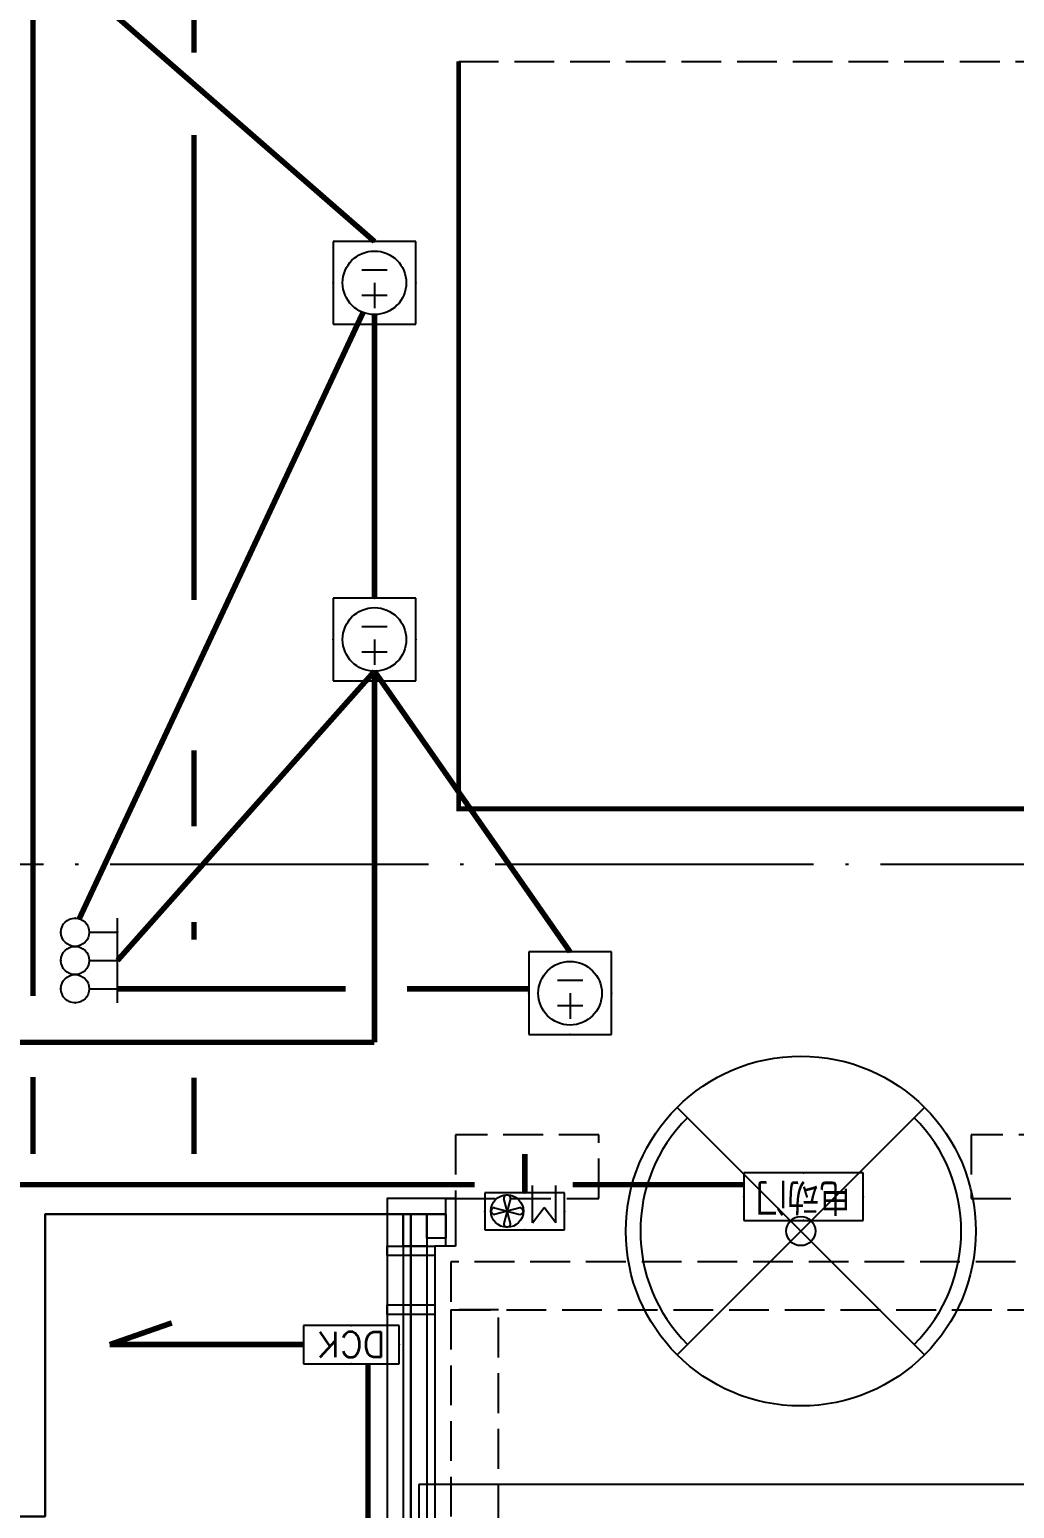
# Model space of a CAD drawing. Extents: x -292644 to 263613, y -713695 to 491457.
# Drawn here: x 128710 to 134900, y 12750 to 22050 of the extents above; entities that cross this region are included whole.
import ezdxf
from ezdxf.enums import TextEntityAlignment as Align
from ezdxf.xclip import XClip

# ---------------------------------------------------------------- set-up
doc = ezdxf.new("R2010")
doc.units = 0
doc.header["$LTSCALE"] = 1000
doc.header["$MEASUREMENT"] = 0
for name, pattern in [('104-10 轴网$0$DOTE', [2.4200000000000004, 2, -0.2, 0.02, -0.2]), ('8#楼幕墙$0$109-34 轴网$0$L1$0$$AUDIT_BAD_LTYPE1', [0]), ('X-104 8#10#平面_t3$0$109-34 轴网$0$L1$0$$AUDIT_BAD_LTYPE1', [0]), ('X-104 8#10#平面_t3$0$DASH', [0.35, 0.25, -0.1])]:
    doc.linetypes.add(name, pattern=pattern)
doc.layers.get('0').update_dxf_attribs({"linetype": 'CONTINUOUS'})
for name, color, linetype in [('104-10 轴网$0$A_AXIS-轴线', 36, '104-10 轴网$0$DOTE'), ('8#楼幕墙$0$A-C_玻璃幕墙', 140, 'CONTINUOUS'), ('8#楼幕墙$0$A-C_门', 150, 'CONTINUOUS'), ('EQUIP-动力', 3, 'CONTINUOUS'), ('EQUIP-照明', 3, 'CONTINUOUS'), ('WIRE-照明', 1, 'CONTINUOUS'), ('X-104 8#10#平面_t3$0$A-E_楼梯', 171, 'CONTINUOUS'), ('X-104 8#10#平面_t3$0$A-O_屋面', 201, 'CONTINUOUS'), ('X-104 8#10#平面_t3$0$A-O_散水', 134, 'CONTINUOUS'), ('X-104 8#10#平面_t3$0$A-SUR_看线', 231, 'CONTINUOUS'), ('X-104 8#10#平面_t3$0$A-TECH_结构', 21, 'CONTINUOUS')]:
    doc.layers.add(name, color=color, linetype=linetype)
doc.layers.add('8#楼幕墙$0$04-不打印_辅助线', color=165, linetype='CONTINUOUS', plot=False)
doc.layers.add('X-104 8#10#平面_t3$0$04-不打印_辅助线', color=165, linetype='CONTINUOUS', plot=False)
doc.layers.add('X-104 8#10#平面_t3$0$000套内', color=226, linetype='CONTINUOUS', lineweight=30, plot=False)
doc.styles.add('_TEL_DIM', font='SIMPLEX', dxfattribs={"width": 0.8, "height": 3.5, "bigfont": 'HZTXT'})
doc.styles.get("Standard").update_dxf_attribs({"font": 'gbenor.shx', "bigfont": 'gbcbig.shx'})

# ---------------------------------------------------------------- blocks, each defined once
blk = doc.blocks.new('104-10 轴网')
at = {"layer": '104-10 轴网$0$A_AXIS-轴线', "linetype": '104-10 轴网$0$DOTE'}
blk.add_line((168929.5977508623, 16799.99999999987), (113929.5977508621, 16799.99999999982), dxfattribs=at)
blk = doc.blocks.new('X-104 8#10#平面_t3$0$fdhggh')
at = {"layer": 'X-104 8#10#平面_t3$0$04-不打印_辅助线'}
blk.add_lwpolyline([(19449.99996581458, 12899.99956291614), (19449.99996581458, -2650.000437083887), (-2650.000034185417, -2650.000437083858), (-2650.000034185417, 27849.99956291614), (8450.000000000291, 27849.9995629162), (8450.000000000291, 30799.99956291626), (14149.99996581458, 30799.9995629162), (14149.99996581458, 35949.99956291614), (44349.99996581458, 35949.99956291614), (44349.99996581458, 14449.99956291614), (24500.00000000015, 14449.99956291614), (24500.00000000015, 12899.99956291614)], close=True, dxfattribs=at)
blk = doc.blocks.new('8#楼幕墙$0$xzm2200')
at = {"layer": '8#楼幕墙$0$A-C_门'}
for p, q in [((0, 0), (-777.8174528407399, 777.8174718429218)), ((-3.557623131200671e-06, 0), (777.8174587842077, 777.8174623418017)), ((-1.778797013685107e-06, 1.778826117515564e-06), (-777.8174623418308, -777.8174587842077)), ((-1.778797013685107e-06, 1.778826117515564e-06), (777.8174492831458, -777.8174682852696))]:
    blk.add_line(p, q, dxfattribs=at)
for radius in [1100.000001778816, 91.66666681490136]:
    blk.add_circle((-1.778797013685107e-06, 1.778826117515564e-06), radius, dxfattribs=at)
for start, end in [(45, 134.9999993007822), (225, 314.9999993007822)]:
    blk.add_arc((-1.778797013685107e-06, 1.778826117515564e-06), 1008.333334963915, start, end, dxfattribs=at)
blk = doc.blocks.new('*U3364')
blk.add_lwpolyline([(200.0000000000007, 0), (0, 0), (0, 150), (200.0000000000007, 150)], close=True)
blk = doc.blocks.new('*U3365')
blk.add_lwpolyline([(119.9999999998843, 0), (0, 0), (0, 150), (119.9999999998843, 150)], close=True)
blk = doc.blocks.new('8#楼幕墙')
at = {"layer": '8#楼幕墙$0$04-不打印_辅助线'}
blk.add_lwpolyline([(19400.00000000023, 12900), (19400.00000000023, -2600), (-2599.999999999767, -2599.999999999942), (-2599.999999999767, 27800), (8500.000000000233, 27800.00000000006), (8500.000000000233, 31000.00000000012), (14200.00000000023, 31000.00000000006), (14200.00000000023, 35900), (44300.00000000023, 35900), (44300.00000000023, 14500), (24130.00000000023, 14500), (24130.00000000023, 12900)], close=True, dxfattribs=at)
at = {"layer": '8#楼幕墙$0$A-C_玻璃幕墙'}
for points in [[(19630.00000000012, 14400), (19500.00000000023, 14400), (19500.00000000023, -2700), (-2699.999999999767, -2699.999999999942), (-2699.999999999767, 27900), (8400.000000000233, 27900), (8400.000000000233, 29500), (9529.999998102081, 29500)], [(19570.00000000012, 14450), (19450.00000000023, 14450), (19450.00000000023, -2650), (-2649.999999999767, -2649.999999999942), (-2649.999999999767, 27850), (8450.000000000233, 27850), (8450.000000000233, 29450), (9469.999998102081, 29450)], [(19570.00000000012, 14600), (19300.00000000023, 14600), (19300.00000000023, -2500), (-2499.999999999767, -2499.999999999942), (-2499.999999999767, 27700), (8600.000000000233, 27700), (8600.000000000233, 29300), (9469.999998102081, 29300)], [(19630.00000000012, 14700), (19200.00000000023, 14700), (19200.00000000023, -2400), (-2399.999999999767, -2399.999999999942), (-2399.999999999767, 27600), (8700.000000000233, 27600), (8700.000000000233, 29200), (9529.999998102081, 29200)]]:
    blk.add_lwpolyline(points, dxfattribs=at)
for points in [[(19630.00000000012, 14399.99986735714), (19570.00000000012, 14399.99986735714), (19570.00000000012, 14699.99986735679), (19630.00000000012, 14699.99986735679)], [(19500.00000000023, 14400), (19500.00000000023, 14340.00000000002), (19200.00000000023, 14340.0000000001), (19200.00000000016, 14399.99999999999)], [(19199.99999999686, 13970.00000031048), (19199.99999999686, 14030.00000031048), (19499.99999999744, 14030.00000031048), (19499.99999999744, 13970.00000031048)]]:
    blk.add_lwpolyline(points, close=True, dxfattribs=at)
at = {"linetype": '8#楼幕墙$0$109-34 轴网$0$L1$0$$AUDIT_BAD_LTYPE1', "rotation": 90}
blk.add_blockref('8#楼幕墙$0$xzm2200', (21800.1481536252, 14494.55846416629), dxfattribs=at)
at = {"layer": '8#楼幕墙$0$A-C_玻璃幕墙', "rotation": 270}
blk.add_blockref('*U3364', (19300.00000000023, 14600), dxfattribs=at)
at = {"layer": '8#楼幕墙$0$A-C_玻璃幕墙'}
blk.add_blockref('*U3365', (19450.00000000023, 14450), dxfattribs=at)
blk = doc.blocks.new('X-104 8#10#平面_t3$0$erte')
at = {"layer": 'X-104 8#10#平面_t3$0$A-O_屋面', "linetype": 'X-104 8#10#平面_t3$0$DASH'}
blk.add_lwpolyline([(0, 0), (900, 0), (900, 400), (-2.91038304567337e-11, 400), (0, 0)], close=True, dxfattribs=at)
blk = doc.blocks.new('X-104 8#10#平面_t3')
at = {"layer": 'X-104 8#10#平面_t3$0$000套内'}
blk.add_lwpolyline([(125726.9507218329, -2550.001630473969), (109206.9507218301, -2550.001630480692), (109206.95072183, 27749.9983695226), (120056.9507218314, 27749.99836952283), (120056.9507218314, 24849.99838346642), (120056.9507218296, 24849.99836163686), (120056.9507218296, 22049.9983616368), (121706.9507452612, 22049.9983616368), (121706.9507452612, 12699.99836202219), (128806.9507452469, 12699.99836202219), (128806.9507452467, 14600.49239982531), (131106.95099742, 14600.49239982531), (131106.9507249382, -2550.001630480692), (128556.9507218354, -2550.00163048043), (128556.9507218354, -100.0016165329434), (125756.9507218354, -100.0016165183042), (125756.9507218354, -2550.001630474057)], dxfattribs=at)
at = {"layer": 'X-104 8#10#平面_t3$0$A-E_楼梯', "linetype": 'X-104 8#10#平面_t3$0$109-34 轴网$0$L1$0$$AUDIT_BAD_LTYPE1'}
blk.add_line((136256.9507218329, 12900.49240771696), (131256.9509649223, 12900.49240769891), dxfattribs=at)
at = {"layer": 'X-104 8#10#平面_t3$0$A-O_屋面', "linetype": 'X-104 8#10#平面_t3$0$DASH'}
blk.add_lwpolyline([(131386.9507218329, 14699.99986735664), (132286.9507218329, 14699.99986735664), (132286.9507218329, 15099.99986735664), (131386.9507218328, 15099.99986735664), (131386.9507218329, 14699.99986735664)], close=True, dxfattribs=at)
at = {"layer": 'X-104 8#10#平面_t3$0$A-O_散水', "linetype": 'X-104 8#10#平面_t3$0$DASH'}
for points in [[(125756.9507218365, 29599.99995612782), (125756.9507218301, 36099.99836951931), (156256.9507216718, 36099.99836951931), (156256.9507561739, 14299.99760533168), (131356.95072183, 14299.99760533168), (131356.95072183, 13999.99760533168), (156556.9507566487, 13999.99760533168), (156556.950721197, 36399.99836951931), (125456.9507218301, 36399.99836951931), (125456.9507218365, 29600.00004389173)], [(120056.9507560153, 29600.00000000012), (119756.9507560153, 29600.00000000012), (119756.9507560156, 28299.99836951937), (108656.9507218301, 28299.99836951931), (108656.9507218301, -3100.001630480692), (131656.9507218301, -3100.001630480721), (131656.95072183, 13999.99760533222), (131356.95072183, 13999.99760533114), (131356.9507218301, -2800.001630480721), (108956.9507218301, -2800.001630480692), (108956.9507218301, 27999.99836951931), (120056.9507560157, 27999.99836951937)]]:
    blk.add_lwpolyline(points, close=True, dxfattribs=at)
at = {"layer": 'X-104 8#10#平面_t3$0$A-SUR_看线', "linetype": 'X-104 8#10#平面_t3$0$DASH', "ltscale": 2, "const_width": 30}
blk.add_lwpolyline([(131406.95072184, 21849.99836163325), (131406.95072184, 17149.99838346746), (136606.950721833, 17149.99838346613)], dxfattribs=at)
at = {"layer": 'X-104 8#10#平面_t3$0$A-TECH_结构', "linetype": 'X-104 8#10#平面_t3$0$DASH'}
blk.add_lwpolyline([(136606.950721833, 17149.99838346746), (131406.95072184, 17149.99838346746), (131406.95072184, 21849.99836163325), (136606.950721833, 21849.99836163322)], close=True, dxfattribs=at)
at = {"linetype": 'X-104 8#10#平面_t3$0$109-34 轴网$0$L1$0$$AUDIT_BAD_LTYPE1'}
ref = blk.add_blockref('8#楼幕墙', (111756.9507218327, -1.455191522836685e-10), dxfattribs=at)
XClip(ref).set_block_clipping_path([(-18549.999999999476, -12899.999999999882), (65550.0000000003, 284100.0000000003)])
blk.add_blockref('X-104 8#10#平面_t3$0$fdhggh', (111756.9507218327, -2.91038304567337e-10), dxfattribs=at)
ref = blk.add_blockref('104-10 轴网', (-8672.647029029395, 2.91038304567337e-11), dxfattribs=at)
XClip(ref).set_block_clipping_path([(104379.59775086239, -11899.999999999955), (178479.5977508624, 45500.000000000044)])
at = {"layer": 'X-104 8#10#平面_t3$0$A-O_屋面', "linetype": 'X-104 8#10#平面_t3$0$DASH'}
for p in [(131386.9507218329, 14699.99986735641), (134626.9507218328, 14699.99986735664)]:
    blk.add_blockref('X-104 8#10#平面_t3$0$erte', p, dxfattribs=at)
blk = doc.blocks.new('$equip$00001344')
for p, q in [((0.6500000000014552, 0.6500000000014552), (-0.6500000000014552, 0.6500000000014552)), ((-0.6500000000014552, 0.6500000000014552), (-0.6500000000014552, -0.6500000000014552)), ((0.6500000000014552, -0.6500000000014552), (0.6500000000014552, 0.6500000000014552)), ((0, 0), (0, 0.4000000000014552)), ((-0.2000000000007276, 0.2000000000007276), (0.2000000000007276, 0.2000000000007276)), ((-0.2000000000007276, -0.2000000000007276), (0.2000000000007276, -0.2000000000007276)), ((-0.6500000000014552, -0.6500000000014552), (0.6500000000014552, -0.6500000000014552))]:
    blk.add_line(p, q)
blk.add_circle((0, 0), 0.5)
for p in [(0, 0.6500000000014552), (-0.6500000000014552, 0), (0.6500000000014552, 0), (0, -0.6500000000014552)]:
    blk.add_point(p)
at = {"flags": 9}
blk.add_attdef('A', (0, 0), '', height=2e-05, dxfattribs=at)
blk = doc.blocks.new('$equip$00002672')
for p, q in [((0.2222222222226264, 0.8888888888905058), (-0.2222222222226264, 0.8888888888905058)), ((0, 0.4444444444452529), (0, 0.8888888888905058))]:
    blk.add_line(p, q)
blk.add_circle((0, 0.2222222222226264), 0.2222222222222)
for p in [(0, 0.8888888888905058), (-0.2222222222226264, 0.2222222222226264), (0, 0), (0.2222222222226264, 0.2222222222226264)]:
    blk.add_point(p)
at = {"color": 7, "style": '_TEL_DIM', "flags": 1}
for tag in ['REMARK', 'A']:
    blk.add_attdef(tag, text='', height=2e-05, dxfattribs=at).set_placement((0, 0), align=Align.MIDDLE_CENTER)
blk = doc.blocks.new('$equip$00001305')
for p, q in [((-0.625, 0.3490083284887078), (-0.625, -0.2343250048397749)), ((0.625, 0.3490083284887078), (-0.625, 0.3490083284887078)), ((-0.4888105148020259, 0.2354789781784348), (-0.4888105148020259, -0.3490083284887078)), ((-0.4888105148020259, 0.2354789781784348), (-0.3048172881353821, -0.003502888488583267)), ((-0.1208240614687384, 0.2354789781784348), (-0.3048172881353821, -0.003502888488583267)), ((-0.1208240614687384, 0.2354789781784348), (-0.1208240614687384, -0.3490083284887078)), ((0.2237869906166452, 0.2505777206497442), (0.3295033205431537, -0.1439609938133799)), ((0.2237869906166452, -0.1439609938133799), (0.3295033205431537, 0.2505777206497442)), ((0.625, -0.2343250048397749), (0.625, 0.3490083284887078)), ((0.4739145128114615, 0.0004501984585658647), (0.07937579834833741, 0.1061665283814364)), ((0.07937579834833741, 0.0004501984585658647), (0.4739145128114615, 0.1061665283814364)), ((-0.625, -0.2343250048397749), (0.625, -0.2343250048397749))]:
    blk.add_line(p, q)
blk.add_circle((0.2766451555835374, 0.05330836341818213), 0.2552853333333297)
for centre, start, end in [((0.2766451555835374, 0.2505777206497442), 0, 180.0000000008338), ((0.07937579834833741, 0.05330836341818213), 90, 270), ((0.4739145128114615, 0.05330836341818213), 270, 90), ((0.2766451555835374, -0.1439609938133799), 179.9999999991662, 0)]:
    blk.add_arc(centre, 0.05285816496158983, start, end)
for p in [(0, 0.3490083284887078), (-0.625, 0.05734166182446643), (0.625, 0.05734166182446643), (0, -0.2343250048397749)]:
    blk.add_point(p)
at = {"flags": 9}
blk.add_attdef('A', (0, 0), '', height=2e-05, dxfattribs=at)
blk = doc.blocks.new('$equip$00001816')
for p, q in [((0.75, 0.5999999999985448), (-0.75, 0.5999999999985448)), ((-0.75, 0.5999999999985448), (-0.75, 0)), ((0.75, 0), (0.75, 0.5999999999985448)), ((-0.75, 0), (0.75, 0))]:
    blk.add_line(p, q)
for p in [(0, 0.5999999999985448), (-0.75, 0.2999999999992724), (0.75, 0.2999999999992724), (0, 0)]:
    blk.add_point(p)
at = {"color": 7, "style": '_TEL_DIM'}
blk.add_attdef('$TEXT$', text='', height=0.4, dxfattribs=at).set_placement((0, 0.2999999999992724), align=Align.MIDDLE_CENTER)
at = {"color": 7, "style": '_TEL_DIM', "flags": 1}
blk.add_attdef('A', text='', height=2e-05, dxfattribs=at).set_placement((0, 0), align=Align.MIDDLE_CENTER)

msp = doc.modelspace()

# ---------------------------------------------------------------- linework, layer by layer
at = {"layer": 'WIRE-照明', "linetype": 'Continuous', "const_width": 35}
for points in [[(124253.894033023, 26493.49360810885), (130877.6236297215, 20717.48672645983)], [(129743.2685322621, 22656.92723569555), (129743.2685322621, 21904.20393421872)], [(128731.5978273422, 15972.22309718934), (128731.5978273422, 22215.22818739911)], [(129743.2685322621, 21387.34012299058), (129743.2685322621, 18463.8998445465)], [(129022.3067480472, 16458.58597187406), (130805.8595286245, 20270.80541032464)], [(129262.5063008032, 16195.95109981911), (130877.6236297215, 18014.75142049763)], [(129743.2685322621, 17516.83830084056), (129743.2685322621, 17039.68485626738)], [(129743.2685322621, 16437.61819706836), (129743.2685322621, 16327.89575955468)], [(129262.5063008032, 16018.17332204101), (130696.6333043816, 16018.17332204101)], [(131081.3491966206, 16018.17332204101), (131846.9507218333, 16018.17332204101)], [(128731.5978273422, 14979.51694055182), (128731.5978273422, 15464.06573276386)], [(129743.2685322621, 15459.49400089892), (129743.2685322621, 14979.51694055182)], [(131822.0278924879, 14735.21680721275), (131822.0278924879, 14979.51694055182)], [(126830.0952163477, 14786.03176023556), (131507.7759612099, 14786.03176023556)], [(132123.4818199341, 14786.03176023556), (133198.1470927325, 14786.03176023556)], [(129213.7281259454, 13780.49239982966), (129603.9180662946, 13916.86541543864)], [(130431.9508713337, 13780.49239982966), (129213.7281259454, 13780.49239982966)], [(130836.950721833, 13660.49239982995), (130836.950721833, 8399.998369516126)]]:
    msp.add_lwpolyline(points, dxfattribs=at)
at = {"layer": 'WIRE-照明', "linetype": 'Continuous', "const_width": 35, "elevation": -2500}
for points in [[(130877.6236297215, 20257.48672645925), (130877.6236297215, 18474.75142049821)], [(130877.6236297215, 18014.75142049763), (130877.6236297215, 15681.42804882281)], [(130877.6236297215, 18014.75142049763), (132106.9507218339, 16249.99846951623)], [(130877.6236297215, 15681.42804882281), (126386.5023217712, 15681.42804882281)]]:
    msp.add_lwpolyline(points, dxfattribs=at)

# ---------------------------------------------------------------- block references
msp.add_blockref('X-104 8#10#平面_t3', (0, 0))
at = {"layer": 'EQUIP-动力', "xscale": 400, "yscale": 400, "zscale": 400, "rotation": 180}
for name, p in [('$equip$00001344', (130877.6236297215, 20457.48672645925, -2500)), ('$equip$00001344', (130877.6236297215, 18214.75142049763, -2500)), ('$equip$00001344', (132106.9507218339, 15989.99846951564, 2500)), ('$equip$00001305', (131822.0278924879, 14641.48680527684))]:
    msp.add_blockref(name, p, dxfattribs=at)
at = {"layer": 'EQUIP-动力', "rotation": 180}
for p, xscale, yscale, zscale, values in [((133573.1470927325, 14860.55139061108), 500, 500, 500, {'$TEXT$': '电动门'}), ((130731.9508713337, 13900.49239982963), 400, 400, 400, {'$TEXT$': 'DCK'})]:
    msp.add_blockref('$equip$00001816', p, dxfattribs=dict(at, xscale=xscale, yscale=yscale, zscale=zscale)).add_auto_attribs(values)
at = {"layer": 'EQUIP-照明', "xscale": 400, "yscale": 400, "zscale": 400, "rotation": 270}
for p in [(128906.950745247, 16373.72887759721), (128906.950745247, 16195.95109981911), (128906.950745247, 16018.17332204101)]:
    msp.add_blockref('$equip$00002672', p, dxfattribs=at)

doc.saveas('drawing.dxf')
